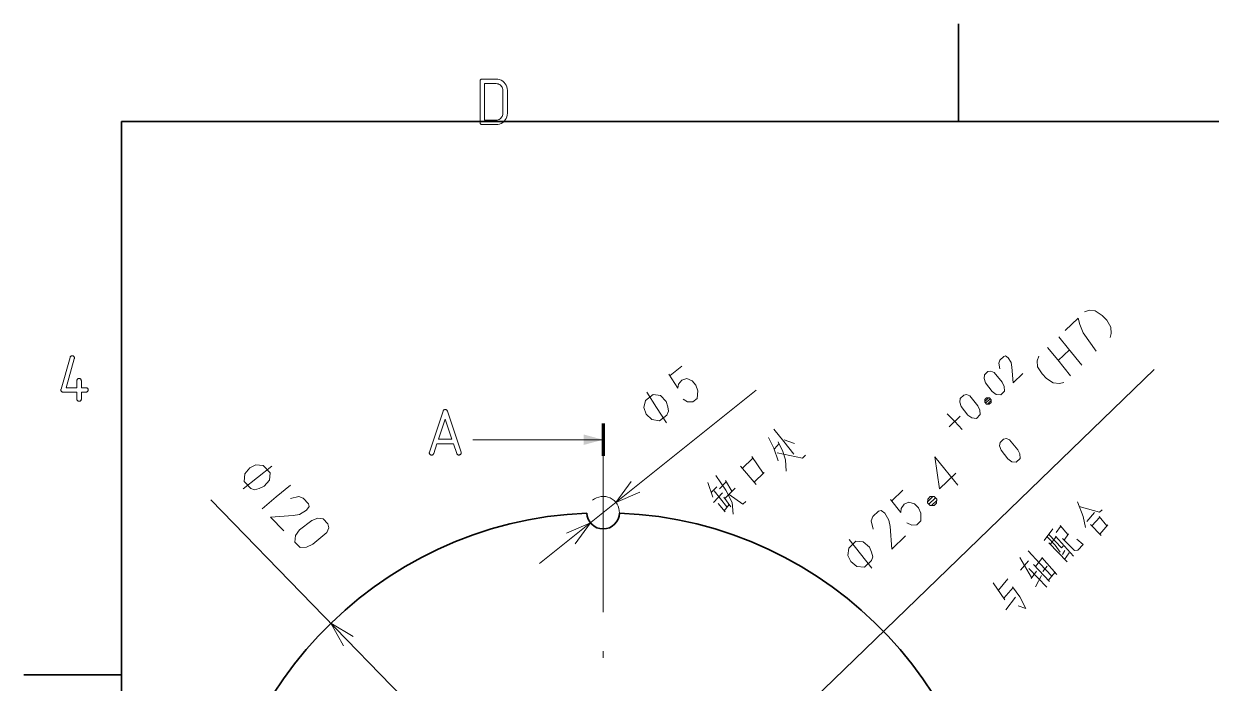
# Model space of a CAD drawing. Extents: x 0 to 297, y 0 to 210.
# Drawn here: x 2.5 to 93.7, y 156.8 to 207.5 of the extents above; entities that cross this region are included whole.
import ezdxf

# ---------------------------------------------------------------- set-up
doc = ezdxf.new("R2010")
doc.units = 0
doc.linetypes.add('DASHDOT', pattern=[18.5, 12, -3, 0.5, -3])

msp = doc.modelspace()

# ---------------------------------------------------------------- linework, layer by layer
at = {"color": 7, "lineweight": 35, "ltscale": 0.1875}
for p, q in [((74.3, 200), (74.3, 207.5)), ((10, 157.5), (2.5, 157.5))]:
    msp.add_line(p, q, dxfattribs=at)
at = {"color": 7, "lineweight": 35}
for p, q in [((287, 200), (10, 200)), ((10, 200), (10, 10))]:
    msp.add_line(p, q, dxfattribs=at)
at = {"color": 255, "lineweight": 13}
for p, q in [((42.444, 135.583), (89.339, 180.958)), ((42.127, 166.045), (58.761, 179.35)), ((16.881, 170.942), (67.918, 118.437))]:
    msp.add_line(p, q, dxfattribs=at)
at = {"color": 255, "lineweight": 100, "ltscale": 0.0625}
msp.add_line((47.008, 176.803), (47.008, 174.303), dxfattribs=at)
at = {"color": 255, "lineweight": 13, "ltscale": 0.25}
msp.add_line((47.008, 175.553), (37.008, 175.553), dxfattribs=at)
at = {"color": 255, "linetype": 'DASHDOT', "lineweight": 13}
for p, q in [((47.008, 174.307), (47.008, 105.591)), ((47.008, 174.303), (47.008, 106.642))]:
    msp.add_line(p, q, dxfattribs=at)
at = {"color": 255, "lineweight": 13}
for points in [[(37.548, 199.929), (37.55, 199.9), (37.556, 199.873), (37.567, 199.847), (37.581, 199.824), (37.599, 199.804), (37.619, 199.786), (37.643, 199.772), (37.668, 199.761), (37.695, 199.755), (37.724, 199.752), (38.776, 199.752), (38.917, 199.764), (39.051, 199.797), (39.176, 199.85), (39.29, 199.921), (39.392, 200.009), (39.479, 200.111), (39.55, 200.226), (39.603, 200.351), (39.636, 200.486), (39.648, 200.629), (39.648, 202.376), (39.636, 202.519), (39.603, 202.653), (39.55, 202.779), (39.479, 202.894), (39.392, 202.996), (39.29, 203.084), (39.176, 203.155), (39.051, 203.208), (38.917, 203.241), (38.776, 203.252), (37.724, 203.252), (37.695, 203.25), (37.668, 203.244), (37.643, 203.233), (37.619, 203.219), (37.599, 203.201), (37.581, 203.181), (37.567, 203.157), (37.556, 203.132), (37.55, 203.105), (37.548, 203.076)], [(38.776, 202.9), (38.861, 202.893), (38.942, 202.874), (39.017, 202.842), (39.085, 202.8), (39.146, 202.748), (39.199, 202.687), (39.241, 202.619), (39.273, 202.543), (39.293, 202.462), (39.3, 202.376), (39.3, 200.629), (39.293, 200.542), (39.273, 200.461), (39.241, 200.385), (39.199, 200.316), (39.146, 200.254), (39.085, 200.201), (39.017, 200.159), (38.942, 200.127), (38.861, 200.107), (38.776, 200.1), (37.9, 200.1), (37.9, 202.9)], [(6.576, 179.202), (6.576, 178.679), (6.578, 178.65), (6.585, 178.623), (6.595, 178.597), (6.608, 178.574), (6.625, 178.554), (6.645, 178.536), (6.667, 178.522), (6.692, 178.511), (6.719, 178.505), (6.748, 178.502), (6.777, 178.505), (6.805, 178.511), (6.831, 178.522), (6.854, 178.536), (6.874, 178.554), (6.891, 178.574), (6.905, 178.597), (6.915, 178.623), (6.922, 178.65), (6.924, 178.679), (6.924, 179.202), (7.276, 179.202), (7.305, 179.205), (7.332, 179.211), (7.356, 179.222), (7.379, 179.236), (7.399, 179.254), (7.415, 179.274), (7.429, 179.297), (7.439, 179.323), (7.445, 179.35), (7.448, 179.379), (7.445, 179.407), (7.439, 179.434), (7.429, 179.459), (7.415, 179.481), (7.399, 179.501), (7.379, 179.518), (7.356, 179.531), (7.332, 179.542), (7.305, 179.548), (7.276, 179.55), (6.924, 179.55), (6.924, 180.079), (6.922, 180.107), (6.915, 180.134), (6.905, 180.159), (6.891, 180.181), (6.874, 180.201), (6.854, 180.218), (6.831, 180.231), (6.805, 180.242), (6.777, 180.248), (6.748, 180.25), (6.719, 180.248), (6.692, 180.242), (6.667, 180.231), (6.645, 180.218), (6.625, 180.201), (6.608, 180.181), (6.595, 180.159), (6.585, 180.134), (6.578, 180.107), (6.576, 180.079), (6.576, 179.55), (5.754, 179.55), (6.385, 181.763), (6.392, 181.799), (6.393, 181.835), (6.388, 181.868), (6.377, 181.9), (6.361, 181.928), (6.341, 181.953), (6.317, 181.974), (6.289, 181.989), (6.258, 181.999), (6.224, 182.002), (6.201, 182.001), (6.178, 181.996), (6.157, 181.989), (6.137, 181.979), (6.119, 181.966), (6.102, 181.952), (6.087, 181.935), (6.075, 181.917), (6.065, 181.897), (6.057, 181.875), (5.362, 179.442), (5.361, 179.436), (5.359, 179.43), (5.357, 179.424), (5.355, 179.417), (5.353, 179.41), (5.351, 179.404), (5.35, 179.397), (5.349, 179.391), (5.348, 179.385), (5.348, 179.379), (5.35, 179.35), (5.356, 179.323), (5.367, 179.297), (5.381, 179.274), (5.399, 179.254), (5.419, 179.236), (5.443, 179.222), (5.468, 179.211), (5.495, 179.205), (5.524, 179.202)], [(77.841, 179.288), (77.812, 179.635), (77.661, 179.966), (77.033, 180.722), (76.792, 180.83), (76.566, 180.781), (76.302, 180.526), (76.263, 180.249), (76.378, 179.918), (76.887, 179.251), (77.196, 179.038), (77.541, 178.998)], [(51.322, 176.992), (51.896, 177.451), (52.027, 177.735), (51.967, 178.09), (51.836, 178.479), (51.415, 178.949), (50.852, 179.036), (50.25, 178.555), (50.141, 178.019), (50.311, 177.528), (50.737, 177.107)], [(75.974, 177.482), (75.945, 177.829), (75.795, 178.16), (75.166, 178.916), (74.926, 179.024), (74.699, 178.975), (74.435, 178.72), (74.396, 178.443), (74.512, 178.112), (75.021, 177.445), (75.329, 177.232), (75.675, 177.192)], [(76.663, 178.285), (76.804, 178.421), (76.808, 178.629), (76.671, 178.77), (76.463, 178.773), (76.323, 178.637), (76.319, 178.429), (76.455, 178.288)], [(35.765, 174.489), (35.772, 174.469), (35.782, 174.45), (35.795, 174.433), (35.809, 174.418), (35.826, 174.404), (35.844, 174.393), (35.863, 174.384), (35.884, 174.377), (35.905, 174.373), (35.927, 174.371), (35.955, 174.374), (35.983, 174.38), (36.008, 174.391), (36.031, 174.405), (36.051, 174.423), (36.069, 174.443), (36.083, 174.466), (36.094, 174.492), (36.101, 174.519), (36.103, 174.548), (36.103, 174.552), (36.102, 174.557), (36.102, 174.563), (36.101, 174.568), (36.1, 174.574), (36.1, 174.579), (36.099, 174.584), (36.098, 174.589), (36.098, 174.593), (36.098, 174.597), (35.045, 177.749), (35.037, 177.77), (35.026, 177.79), (35.014, 177.808), (34.999, 177.824), (34.982, 177.838), (34.964, 177.849), (34.945, 177.859), (34.924, 177.866), (34.902, 177.87), (34.879, 177.871), (34.855, 177.87), (34.832, 177.865), (34.81, 177.858), (34.79, 177.848), (34.771, 177.836), (34.755, 177.822), (34.74, 177.806), (34.727, 177.788), (34.716, 177.769), (34.708, 177.749), (33.66, 174.597), (33.659, 174.593), (33.657, 174.589), (33.656, 174.584), (33.655, 174.579), (33.653, 174.574), (33.652, 174.568), (33.652, 174.563), (33.651, 174.557), (33.651, 174.552), (33.65, 174.548), (33.653, 174.519), (33.659, 174.492), (33.67, 174.466), (33.684, 174.443), (33.702, 174.423), (33.722, 174.405), (33.745, 174.391), (33.771, 174.38), (33.798, 174.374), (33.827, 174.371), (33.85, 174.373), (33.872, 174.377), (33.892, 174.384), (33.912, 174.393), (33.93, 174.404), (33.946, 174.418), (33.961, 174.433), (33.974, 174.45), (33.985, 174.469), (33.993, 174.489), (34.243, 175.248), (35.511, 175.248)], [(35.393, 175.595), (34.365, 175.595), (34.879, 177.142)], [(79.033, 174.11), (79.004, 174.457), (78.853, 174.788), (78.225, 175.544), (77.984, 175.652), (77.758, 175.603), (77.494, 175.348), (77.454, 175.071), (77.57, 174.74), (78.079, 174.073), (78.387, 173.86), (78.733, 173.82)], [(19.429, 172.345), (19.941, 171.818), (20.237, 171.715), (20.584, 171.809), (20.958, 171.977), (21.385, 172.441), (21.418, 173.01), (20.881, 173.562), (20.338, 173.619), (19.864, 173.403), (19.487, 172.938)], [(72.421, 170.488), (72.622, 170.683), (72.627, 170.98), (72.432, 171.181), (72.136, 171.186), (71.934, 170.991), (71.929, 170.694), (72.124, 170.493)], [(23.727, 167.27), (24.223, 167.312), (24.696, 167.529), (25.773, 168.429), (25.927, 168.773), (25.857, 169.096), (25.491, 169.473), (25.096, 169.528), (24.623, 169.361), (23.672, 168.632), (23.369, 168.191), (23.312, 167.697)], [(67.082, 165.76), (67.61, 166.271), (67.714, 166.567), (67.62, 166.915), (67.453, 167.289), (66.99, 167.717), (66.421, 167.751), (65.868, 167.216), (65.81, 166.672), (66.024, 166.198), (66.489, 165.82)]]:
    msp.add_lwpolyline(points, close=True, dxfattribs=at)
for points in [[(83.987, 185.381), (84.361, 185.499), (84.805, 185.442), (85.344, 185.086), (85.685, 184.734), (85.998, 184.209), (86.039, 183.714), (85.959, 183.393)], [(84.878, 182.347), (83.887, 183.774), (83.625, 184.397), (83.484, 184.894), (82.503, 183.945)], [(82, 183.458), (82.752, 182.53), (83.771, 181.276)], [(82.916, 180.448), (81.921, 181.677), (81.145, 182.631)], [(81.97, 181.627), (82.825, 182.455)], [(79.232, 180.633), (78.492, 179.918), (78.408, 181.132), (78.345, 181.48), (78.125, 181.847), (77.92, 181.989), (77.781, 181.957), (77.481, 181.667), (77.391, 181.443), (77.488, 180.991)], [(80.466, 181.974), (80.336, 181.605), (80.378, 181.158), (80.716, 180.608), (81.056, 180.256), (81.571, 179.926), (82.065, 179.868), (82.388, 179.937)], [(52.146, 180.475), (53.048, 181.197)], [(53.141, 178.671), (53.491, 178.458), (53.89, 178.464), (54.218, 178.726), (54.284, 179.316), (54.131, 179.732), (53.846, 180.087), (53.442, 180.257), (53.054, 180.125), (52.797, 179.83), (52.737, 179.513), (52.059, 180.585)], [(51.879, 176.855), (51.114, 178.036), (50.349, 179.217)], [(76.32, 178.498), (76.602, 178.771)], [(76.739, 178.699), (76.387, 178.359)], [(76.525, 178.287), (76.806, 178.56)], [(73.428, 177.541), (74.008, 176.942), (74.587, 176.344)], [(73.585, 176.533), (74.43, 177.351)], [(60.115, 176.368), (60.881, 175.412), (61.646, 174.455)], [(59.695, 175.718), (60.126, 174.898)], [(60.17, 174.843), (60.514, 175.253)], [(60.454, 175.384), (60.82, 174.646)], [(60.919, 175.532), (61.711, 175.27)], [(59.29, 172.974), (58.437, 174.264)], [(60.126, 174.898), (60.443, 173.941)], [(60.361, 174.548), (62.307, 174.133)], [(60.82, 174.646), (61.023, 174.001)], [(62.307, 174.133), (62.559, 174.379)], [(74.254, 172.067), (73.259, 173.296), (72.483, 174.25), (72.838, 171.769), (74.096, 172.985)], [(19.346, 171.777), (20.448, 172.652), (21.549, 173.528)], [(57.557, 173.515), (58.771, 172.11)], [(57.688, 173.351), (58.497, 174.133)], [(57.716, 173.373), (58.497, 174.133)], [(61.023, 174.001), (61.077, 173.149)], [(55.66, 172.805), (56.431, 171.673)], [(56.415, 172.422), (56.896, 171.597)], [(58.618, 172.302), (59.372, 173.039)], [(22.978, 172.058), (21.901, 171.157), (20.824, 170.257)], [(49.169, 172.341), (47.984, 170.73), (49.816, 171.532)], [(55.054, 172.274), (55.425, 171.137)], [(55.316, 171.498), (55.737, 171.925)], [(55.529, 171.624), (56.513, 170.394)], [(55.945, 171.777), (56.453, 172.318)], [(56.387, 171.055), (57.147, 171.842)], [(56.431, 171.673), (56.923, 170.722)], [(69.185, 170.863), (70.015, 171.667)], [(22.483, 168.55), (21.458, 169.604), (23.193, 169.728), (23.689, 169.82), (24.213, 170.134), (24.415, 170.428), (24.369, 170.627), (23.954, 171.054), (23.634, 171.182), (22.989, 171.043)], [(55.48, 170.733), (56.185, 171.476)], [(55.846, 170.667), (56.371, 170.011)], [(56.273, 171.143), (56.814, 170.41)], [(56.693, 171.345), (57.732, 170.607)], [(56.923, 170.722), (56.999, 169.842)], [(57.732, 170.607), (57.978, 170.804)], [(70.345, 169.161), (70.713, 168.982), (71.11, 169.025), (71.412, 169.317), (71.421, 169.911), (71.23, 170.31), (70.914, 170.637), (70.495, 170.768), (70.121, 170.6), (69.893, 170.282), (69.863, 169.961), (69.087, 170.964)], [(71.931, 170.793), (72.334, 171.183)], [(72.53, 171.081), (72.027, 170.594)], [(72.223, 170.492), (72.626, 170.881)], [(83.435, 170.778), (83.886, 169.657)], [(56.305, 170.093), (56.682, 170.574)], [(70.229, 168.173), (69.173, 167.151), (69.053, 168.885), (68.962, 169.382), (68.649, 169.907), (68.355, 170.11), (68.157, 170.064), (67.729, 169.65), (67.6, 169.33), (67.738, 168.684)], [(83.577, 170.429), (85.129, 169.983)], [(84.152, 169.281), (84.758, 169.964)], [(85.129, 169.983), (85.331, 170.178)], [(44.846, 167.557), (46.032, 169.168), (44.2, 168.366)], [(81.812, 168.429), (82.141, 168.894)], [(82.118, 168.968), (82.7, 168.266)], [(83.886, 169.657), (84.07, 168.812)], [(84.445, 169.029), (85.248, 168.199)], [(84.543, 168.928), (85.148, 169.611)], [(85.099, 169.662), (85.706, 168.934)], [(85.151, 168.299), (85.782, 169.007)], [(67.65, 165.677), (66.777, 166.78), (65.904, 167.884)], [(80.886, 167.825), (81.544, 168.705)], [(81.137, 168.069), (81.722, 167.465), (82.109, 166.914)], [(81.264, 168.24), (82.213, 167.259)], [(81.351, 167.496), (81.781, 168.058)], [(81.757, 168.133), (83.143, 166.6)], [(82.299, 167.975), (83.2, 167.045), (83.472, 167.065)], [(82.75, 168.314), (82.421, 167.849)], [(83.472, 167.065), (83.876, 167.504), (83.387, 167.908)], [(85.102, 168.35), (85.151, 168.299)], [(79.66, 167.029), (80.56, 166.048), (81.459, 165.068)], [(81.229, 167.622), (82.641, 166.163)], [(82.213, 167.259), (82.339, 167.38)], [(82.279, 166.738), (82.482, 167.032)], [(79.008, 166.495), (79.898, 164.97)], [(79.066, 165.529), (79.672, 166.261)], [(80.209, 165.807), (80.715, 166.442)], [(80.691, 166.517), (81.858, 165.21)], [(82.446, 166.364), (82.801, 166.853)], [(79.712, 165.666), (81.099, 164.233)], [(79.872, 164.896), (80.302, 165.459)], [(81.304, 164.675), (80.063, 165.958)], [(80.668, 165.131), (80.208, 164.247)], [(80.772, 165.426), (81.101, 165.842)], [(81.207, 164.775), (81.712, 165.361)], [(76.971, 164.573), (77.865, 163.246)], [(77.382, 163.997), (78.09, 164.876)], [(77.793, 163.371), (78.5, 164.201)], [(78.451, 164.252), (79.007, 163.475), (79.463, 162.601), (78.897, 162.784)], [(77.927, 162.478), (78.685, 163.456)], [(27.815, 160.436), (26.097, 161.46), (27.072, 159.714)]]:
    msp.add_lwpolyline(points, dxfattribs=at)
msp.add_arc((47.008, 169.949), 1.25, 358.80626, 130.33054, dxfattribs=at)
at = {"color": 7, "lineweight": 35}
for centre, radius, start, end in [((47.008, 139.949), 30, 92.3875, 87.6125), ((47.008, 169.949), 1.25, 181.19375, 358.80625)]:
    msp.add_arc(centre, radius, start, end, dxfattribs=at)
at = {"color": 255, "lineweight": 13}
msp.add_solid([(45.508, 175.151), (47.008, 175.553), (45.508, 175.955)], dxfattribs=at)

doc.saveas('drawing.dxf')
